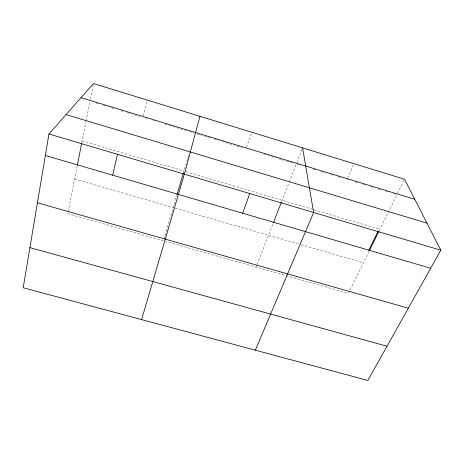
<?xml version="1.0" encoding="UTF-8"?>
<svg xmlns="http://www.w3.org/2000/svg" width="464" height="464" viewBox="0 0 464 464"><rect width="100%" height="100%" fill="white"/><g stroke="black" fill="none" stroke-linecap="round" stroke-linejoin="round"><path stroke-width="0.35" stroke-dasharray="2.32 1.74" d="M77.285 165.59L67.802 213.689L163.496 240.845L176.854 195.211M81.739 142.993L85.921 121.794M86.06 121.087L89.964 101.297M90.381 99.163L93.322 84.257M143.295 116.035L147.204 100.079M183.309 173.171L189.15 153.213M246.541 147.477L251.737 132.228M256.082 267.119L256.859 265.13M257.12 264.463L273.232 223.143M281.625 201.631L288.944 182.851M289.211 182.178L296.27 164.076L301.072 165.538M296.798 162.725L302.064 149.222M347.629 178.205L353.446 165.01M369.106 251.192L348.383 293.312L165.584 241.437M379.239 230.602L396.906 194.7M397.538 193.413L404.521 179.22M74.64 179.011L173.223 207.605M175.282 208.203L300.411 244.505M301.107 244.708L363.405 262.781M82.157 140.876L183.912 171.1M185.977 171.715L313.391 209.566M314.082 209.774L379.871 229.315M96.158 103.182L98.907 104.017M103.727 105.485L106.482 106.32M111.296 107.787L114.051 108.622M120.936 110.722L124.375 111.766M127.13 112.607L131.944 114.069M134.699 114.91L139.519 116.377M145.696 118.256L147.065 118.674M153.23 120.547L154.599 120.965M164.865 124.091L186.777 130.755M189.515 131.59L194.306 133.046M197.061 133.887L201.892 135.355M204.659 136.196L211.561 138.301M214.322 139.136L219.159 140.609M221.92 141.45L234.349 145.232M237.11 146.073L241.941 147.546M263.958 154.245L268.772 155.707M271.521 156.542L276.335 158.009M279.084 158.845L283.893 160.312M286.648 161.147L293.521 163.241M313.426 169.296L316.17 170.131M320.972 171.593L325.774 173.055M330.577 174.516L333.32 175.351M338.123 176.813L340.872 177.648M347.043 179.527L348.429 179.951M355.354 182.056L358.127 182.897M362.976 184.376L365.742 185.217M370.591 186.69L373.358 187.537M378.206 189.01L380.979 189.851M385.828 191.33L388.594 192.171M393.443 193.645L396.215 194.491"/><path stroke-width="0.7" d="M48.946 133.992L23.2 287.755L367.853 380.451L440.8 250.195L404.521 179.22L93.461 83.549L48.946 133.992L440.8 250.195M77.424 164.888L81.6 143.701M112.648 175.172L117.456 154.309M199.955 116.302L184.365 174.151L141.613 319.603M177.057 194.52L183.309 173.171M242.684 213.231L249.742 193.54M273.493 222.476L281.358 202.304M255.328 350.187L313.629 212.483L302.592 147.871M368.816 250.148L377.951 231.559M369.425 250.554L378.92 231.246M29.922 247.625L387.022 346.231M37.427 202.803L408.32 308.195M45.35 155.475L430.685 268.256M66.062 114.596L426.973 223.149M81.009 97.66L414.775 199.282"/></g></svg>
